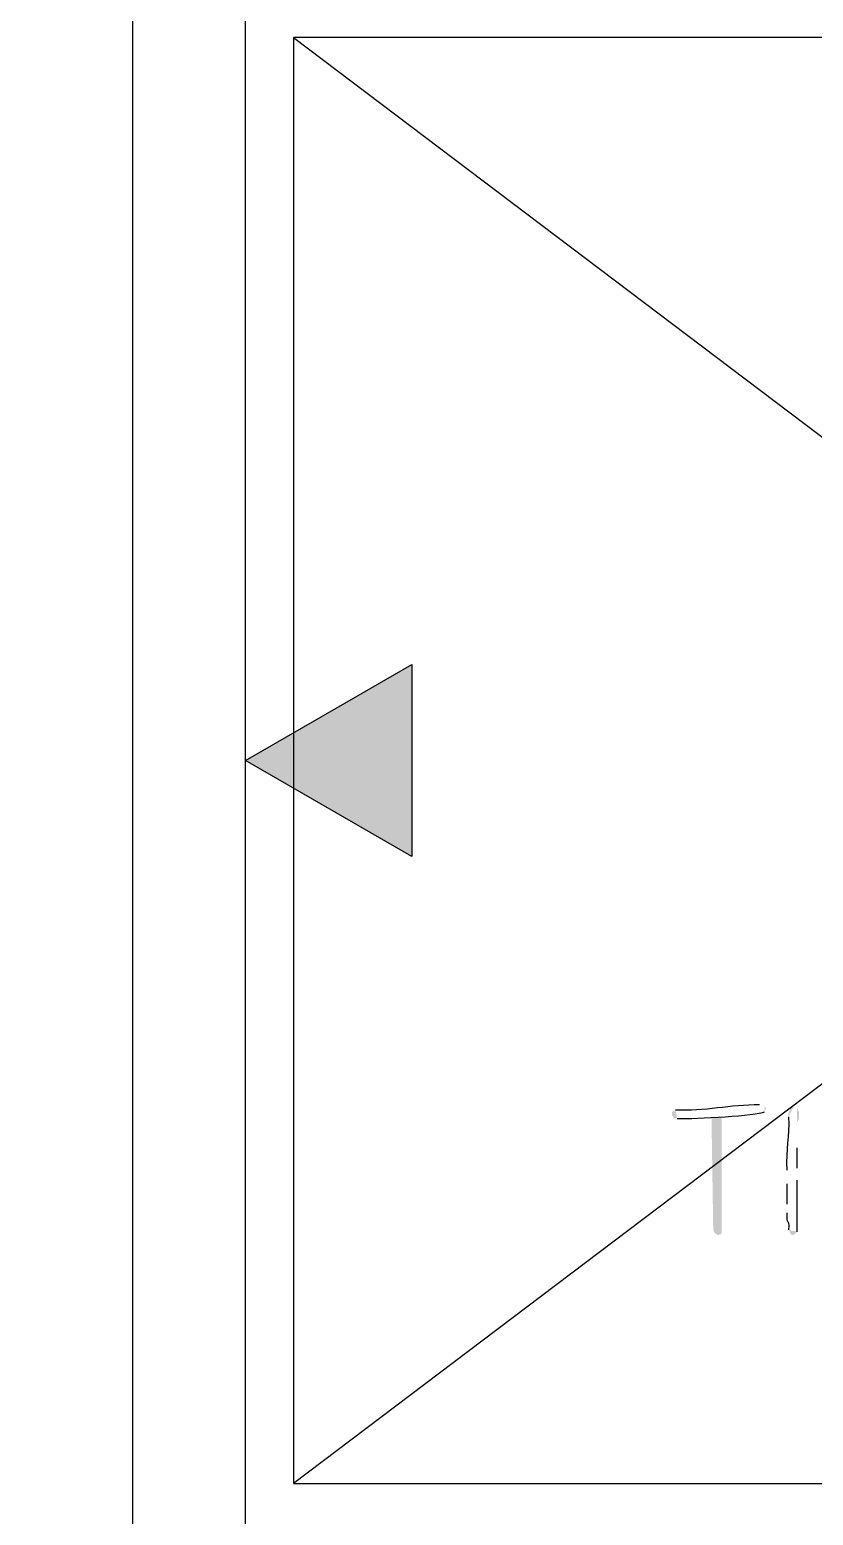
# Model space of a CAD drawing. Header units: inches. Extents: x -167 to 6071, y -6287 to -2731.
# Drawn here: x 1017.72 to 1042.11, y -5981.56 to -5935.32 of the extents above; entities that cross this region are included whole.
import ezdxf

# ---------------------------------------------------------------- set-up
doc = ezdxf.new("R2010")
doc.units = ezdxf.units.IN
doc.header["$LTSCALE"] = 96
doc.header["$MEASUREMENT"] = 0
doc.layers.add('PDF_Geometry', color=7, linetype='Continuous', true_color=0x4a4a4a)
doc.layers.add('PDF_Solid Fills', color=7, linetype='Continuous')

msp = doc.modelspace()

# ---------------------------------------------------------------- hatches: boundary and pattern name
at = {"layer": 'PDF_Solid Fills', "transparency": 33554559}
h = msp.add_hatch(color=256, dxfattribs=at)
h.paths.add_polyline_path([(1040.49, -5968.789), (1040.437, -5968.789)], flags=0)
h.paths.add_polyline_path([(1037.823, -5968.949), (1037.717, -5969.002), (1037.717, -5969.109), (1037.77, -5969.215), (1037.877, -5969.215)], flags=0)
h.paths.add_polyline_path([(1040.597, -5969.002), (1040.65, -5968.895), (1040.597, -5968.842)], flags=0)
h = msp.add_hatch(color=256, dxfattribs=at)
h.paths.add_polyline_path([(1041.503, -5968.842), (1041.397, -5968.895), (1041.343, -5969.055), (1041.343, -5969.162)], flags=0)
h.paths.add_polyline_path([(1041.29, -5970.815), (1041.29, -5971.242)], flags=0)
h.paths.add_polyline_path([(1041.29, -5971.882), (1041.29, -5972.149)], flags=0)
h.paths.add_polyline_path([(1041.343, -5972.682), (1041.397, -5972.789), (1041.45, -5972.842), (1041.503, -5972.842), (1041.557, -5972.789), (1041.61, -5972.735)], flags=0)
h.paths.add_polyline_path([(1041.61, -5971.135), (1041.61, -5970.762)], flags=0)
h.paths.add_polyline_path([(1041.61, -5970.122), (1041.61, -5969.322), (1041.663, -5969.215), (1041.663, -5969.002), (1041.61, -5968.895)], flags=0)
msp.add_hatch(color=256, dxfattribs=at).paths.add_polyline_path([(1039.263, -5969.162), (1038.943, -5969.162), (1038.997, -5972.682), (1039.05, -5972.789), (1039.157, -5972.842), (1039.263, -5972.789), (1039.263, -5972.682)])

# ---------------------------------------------------------------- linework, layer by layer
at = {"layer": 'PDF_Geometry', "color": 7}
msp.add_lwpolyline([(1024.437, -5994.069), (1024.437, -5900.842), (1020.17, -5896.575), (1017.717, -5899.082), (1020.917, -5902.282), (1020.917, -6048.575)], dxfattribs=at)
at = {"layer": 'PDF_Geometry'}
for points in [[(1057.237, -5956.842), (1085.397, -5935.562), (1025.93, -5935.562), (1025.93, -5980.575), (1085.397, -5980.575), (1085.397, -5935.562)], [(1025.93, -5935.562), (1054.09, -5956.842)], [(1054.09, -5959.295), (1025.93, -5980.575)]]:
    msp.add_lwpolyline(points, dxfattribs=at)
at = {"layer": 'PDF_Geometry', "color": 7}
msp.add_lwpolyline([(1029.61, -5961.055), (1024.437, -5958.069), (1029.61, -5955.082)], close=True, dxfattribs=at)
for points in [[(1040.437, -5968.789), (1039.539, -5968.774), (1038.71, -5969.001), (1037.823, -5968.949)], [(1037.877, -5969.215), (1038.471, -5969.22), (1040.342, -5969.124), (1040.597, -5969.002)], [(1041.343, -5969.162), (1041.366, -5969.78), (1041.25, -5970.155), (1041.29, -5970.815)], [(1041.61, -5970.762), (1041.61, -5970.549), (1041.61, -5970.335), (1041.61, -5970.122)], [(1041.29, -5971.242), (1041.29, -5971.455), (1041.29, -5971.669), (1041.29, -5971.882)], [(1041.61, -5972.735), (1041.61, -5972.202), (1041.61, -5971.669), (1041.61, -5971.135)], [(1041.29, -5972.149), (1041.267, -5972.597), (1041.366, -5972.234), (1041.343, -5972.682)]]:
    msp.add_open_spline(points, degree=3, dxfattribs=at)
at = {"layer": 'PDF_Solid Fills', "transparency": 33554559}
for points in [[(1029.61, -5955.082), (1029.61, -5958.069), (1024.437, -5958.069)], [(1024.437, -5958.069), (1029.61, -5958.069), (1029.61, -5961.055)]]:
    msp.add_solid(points, dxfattribs=at)

doc.saveas('drawing.dxf')
